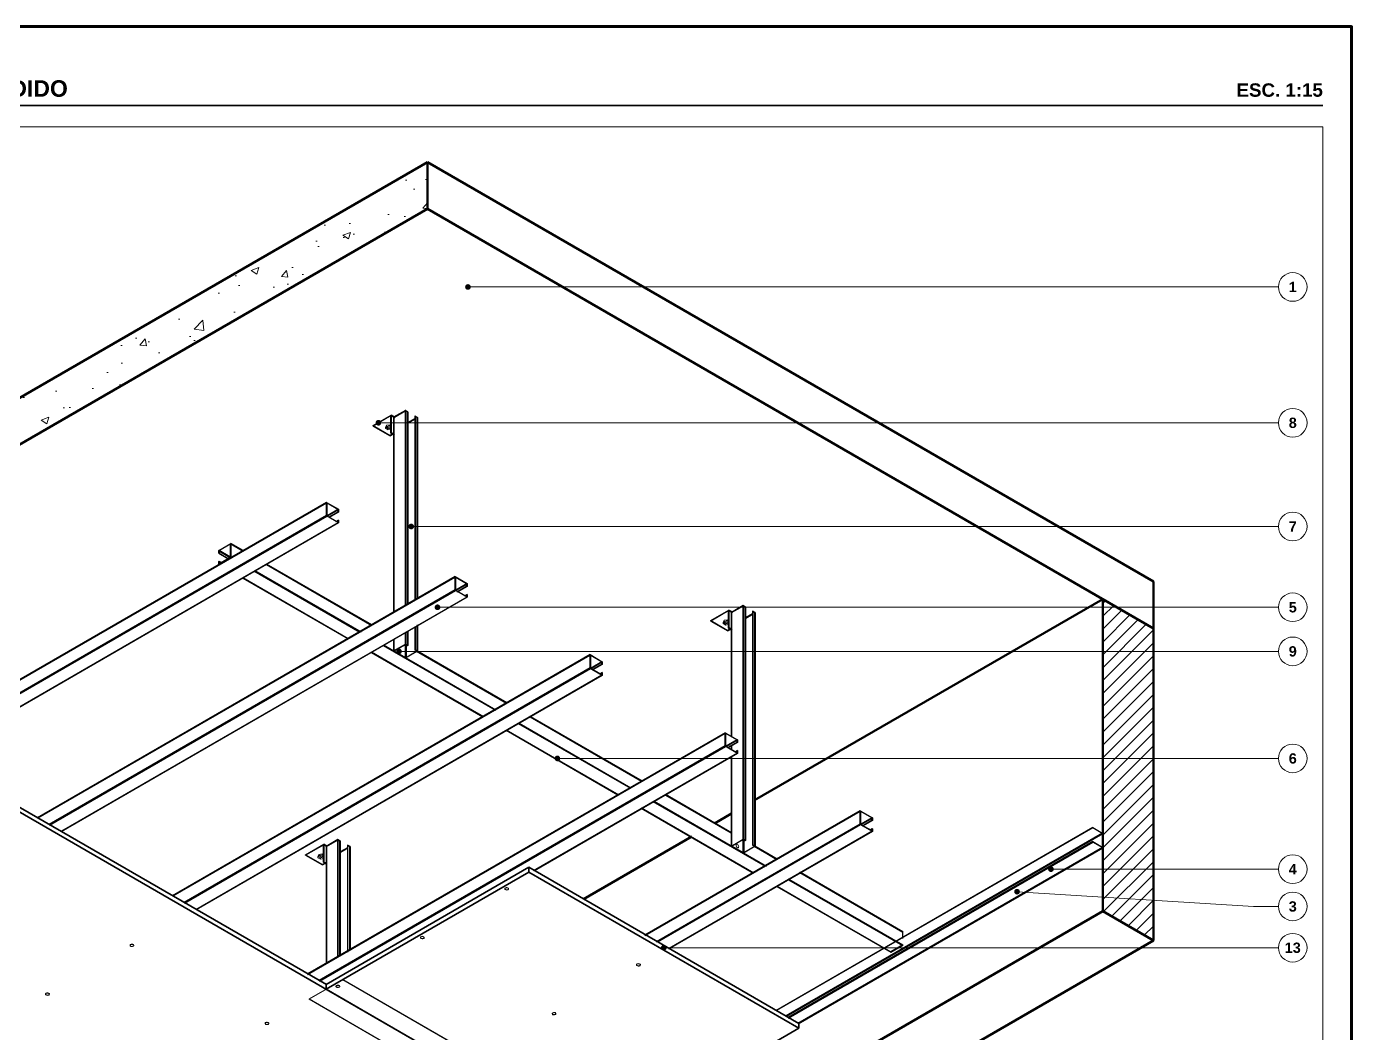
# Model space of a CAD drawing. Header units: millimetres. Extents: x 3 to 294, y 3 to 417.
# Drawn here: x 109 to 294, y 276.5 to 417 of the extents above; entities that cross this region are included whole.
import ezdxf
from ezdxf.enums import TextEntityAlignment as Align

# ---------------------------------------------------------------- set-up
doc = ezdxf.new("R2010")
doc.units = ezdxf.units.MM
for name, color, linetype, lineweight in [('A-FIJACIONES', 7, 'Continuous', 13), ('A-JUNTAS-MASILLA', 7, 'Continuous', 13), ('A-LOSA-CORTE', 7, 'Continuous', 50), ('A-MURO-CORTE', 7, 'Continuous', 50), ('A-PERFILES-GALV', 7, 'Continuous', 25), ('A-PLACAS-YESO', 7, 'Continuous', 35), ('A-RAYADOS', 8, 'Continuous', 9), ('T-MARCO-ROTULO', 7, 'Continuous', 25), ('T-REFERENCIAS', 7, 'Continuous', 13), ('T-TEXTOS', 7, 'Continuous', 18)]:
    doc.layers.add(name, color=color, linetype=linetype, lineweight=lineweight)
doc.styles.add('ARIAL-NEGRITA', font='arialbd.ttf')

msp = doc.modelspace()

# ---------------------------------------------------------------- hatches: boundary and pattern name
at = {"layer": 'A-RAYADOS'}
h = msp.add_hatch(dxfattribs=at)
h.set_pattern_fill('AR-CONC', color=256, scale=0.06)
h.paths.add_polyline_path([(30.65, 313.98), (30.65, 320.51), (165, 398.08), (165, 391.55)])
h = msp.add_hatch(dxfattribs=at)
h.set_pattern_fill('ANSI31', color=256, scale=0.4)
h.paths.add_polyline_path([(259.28, 293.57), (259.28, 337.12), (259.28, 337.12), (266.35, 333.03), (266.35, 289.49)])
at = {"layer": 'T-REFERENCIAS'}
h = msp.add_hatch(color=256, dxfattribs=at)
h.dxf.hatch_style = 1
edge = h.paths.add_edge_path()
edge.add_arc((170.66, 380.66), 0.4, 0, 360)
h = msp.add_hatch(color=256, dxfattribs=at)
h.dxf.hatch_style = 1
edge = h.paths.add_edge_path()
edge.add_arc((158.16, 361.71), 0.4, 0, 360)
h = msp.add_hatch(color=256, dxfattribs=at)
h.dxf.hatch_style = 1
edge = h.paths.add_edge_path()
edge.add_arc((162.74, 347.24), 0.4, 0, 360)
h = msp.add_hatch(color=256, dxfattribs=at)
h.dxf.hatch_style = 1
edge = h.paths.add_edge_path()
edge.add_arc((166.41, 335.97), 0.4, 0, 360)
h = msp.add_hatch(color=256, dxfattribs=at)
h.dxf.hatch_style = 1
edge = h.paths.add_edge_path()
edge.add_arc((161.04, 329.82), 0.4, 0, 360)
h = msp.add_hatch(color=256, dxfattribs=at)
h.dxf.hatch_style = 1
edge = h.paths.add_edge_path()
edge.add_arc((183.15, 314.88), 0.4, 0, 360)
h = msp.add_hatch(color=256, dxfattribs=at)
h.dxf.hatch_style = 1
edge = h.paths.add_edge_path()
edge.add_arc((252.04, 299.43), 0.4, 0, 360)
h = msp.add_hatch(color=256, dxfattribs=at)
h.dxf.hatch_style = 1
edge = h.paths.add_edge_path()
edge.add_arc((247.31, 296.29), 0.4, 0, 360)
h = msp.add_hatch(color=256, dxfattribs=at)
h.dxf.hatch_style = 1
edge = h.paths.add_edge_path()
edge.add_arc((198, 288.47), 0.4, 0, 360)

# ---------------------------------------------------------------- linework, layer by layer
at = {"layer": 'A-FIJACIONES'}
for p, q in [((159.14, 361.09), (159.27, 361.37)), ((159.27, 361.19), (159.14, 360.91)), ((159.14, 361.09), (159.14, 360.91)), ((159.5, 360.89), (159.14, 361.09)), ((159.14, 360.91), (159.5, 360.71)), ((159.27, 361.37), (159.75, 361.44)), ((159.27, 361.19), (159.27, 361.37)), ((159.75, 361.26), (159.27, 361.19)), ((159.46, 361.26), (159.4, 361.2)), ((159.4, 361.2), (159.4, 361.13)), ((159.4, 361.13), (159.46, 361.07)), ((159.56, 361.29), (159.46, 361.26)), ((159.46, 361.07), (159.56, 361.03)), ((159.98, 360.96), (159.5, 360.89)), ((159.5, 360.89), (159.5, 360.71)), ((159.5, 360.71), (159.98, 360.78)), ((159.69, 361.29), (159.56, 361.29)), ((159.56, 361.03), (159.69, 361.03)), ((159.79, 361.26), (159.69, 361.29)), ((159.69, 361.03), (159.79, 361.07)), ((159.75, 361.44), (159.75, 361.26)), ((159.75, 361.44), (159.93, 361.34)), ((159.93, 361.16), (159.75, 361.26)), ((159.85, 361.2), (159.79, 361.26)), ((159.79, 361.07), (159.85, 361.13)), ((159.85, 361.13), (159.85, 361.2)), ((159.98, 360.96), (159.98, 360.78)), ((206.28, 333.87), (206.41, 334.15)), ((206.41, 333.97), (206.28, 333.69)), ((206.28, 333.87), (206.28, 333.69)), ((206.64, 333.67), (206.28, 333.87)), ((206.28, 333.69), (206.64, 333.49)), ((206.41, 334.15), (206.9, 334.23)), ((206.41, 333.97), (206.41, 334.15)), ((206.9, 334.05), (206.41, 333.97)), ((206.6, 334.04), (206.54, 333.98)), ((206.54, 333.98), (206.54, 333.91)), ((206.54, 333.91), (206.6, 333.85)), ((206.71, 334.08), (206.6, 334.04)), ((206.6, 333.85), (206.71, 333.82)), ((207, 333.72), (206.64, 333.67)), ((206.64, 333.67), (206.64, 333.49)), ((206.64, 333.49), (207, 333.55)), ((206.83, 334.08), (206.71, 334.08)), ((206.71, 333.82), (206.83, 333.82)), ((206.93, 334.04), (206.83, 334.08)), ((206.83, 333.82), (206.93, 333.85)), ((206.9, 334.23), (206.9, 334.05)), ((206.9, 334.23), (207.07, 334.12)), ((207.07, 333.94), (206.9, 334.05)), ((206.99, 333.98), (206.93, 334.04)), ((206.93, 333.85), (206.99, 333.91)), ((206.99, 333.91), (206.99, 333.98)), ((160.96, 330.07), (160.95, 329.98)), ((160.95, 329.98), (160.96, 329.88)), ((161.02, 330.11), (160.96, 330.07)), ((160.96, 329.88), (161.02, 329.77)), ((161.09, 330.11), (161.02, 330.11)), ((161.02, 329.77), (161.09, 329.69)), ((161.18, 330.06), (161.09, 330.11)), ((161.09, 329.69), (161.18, 329.64)), ((161.25, 329.98), (161.18, 330.06)), ((161.18, 329.64), (161.25, 329.64)), ((161.3, 329.87), (161.25, 329.98)), ((161.25, 329.64), (161.3, 329.68)), ((161.32, 329.77), (161.3, 329.87)), ((161.3, 329.68), (161.32, 329.77)), ((149.71, 301.21), (149.84, 301.49)), ((149.84, 301.49), (150.33, 301.57)), ((149.84, 301.31), (149.84, 301.49)), ((150.33, 301.57), (150.33, 301.39)), ((150.33, 301.57), (150.5, 301.46)), ((208.1, 302.85), (208.09, 302.77)), ((208.09, 302.77), (208.1, 302.66)), ((208.16, 302.9), (208.1, 302.85)), ((208.1, 302.66), (208.16, 302.56)), ((208.23, 302.9), (208.16, 302.9)), ((208.16, 302.56), (208.23, 302.47)), ((208.32, 302.85), (208.23, 302.9)), ((208.23, 302.47), (208.32, 302.42)), ((208.39, 302.76), (208.32, 302.85)), ((208.32, 302.42), (208.39, 302.42)), ((208.44, 302.66), (208.39, 302.76)), ((208.39, 302.42), (208.44, 302.47)), ((208.46, 302.55), (208.44, 302.66)), ((208.44, 302.47), (208.46, 302.55)), ((149.84, 301.31), (149.71, 301.03)), ((149.71, 301.21), (149.71, 301.03)), ((150.07, 301.01), (149.71, 301.21)), ((149.71, 301.03), (150.07, 300.83)), ((150.33, 301.39), (149.84, 301.31)), ((150.03, 301.38), (149.97, 301.32)), ((149.97, 301.32), (149.97, 301.25)), ((149.97, 301.25), (150.03, 301.19)), ((150.08, 301.4), (150.03, 301.38)), ((150.03, 301.19), (150.14, 301.16)), ((150.55, 301.08), (150.07, 301.01)), ((150.07, 301.01), (150.07, 300.83)), ((150.07, 300.83), (150.55, 300.9)), ((150.14, 301.16), (150.26, 301.16)), ((150.26, 301.42), (150.2, 301.42)), ((150.36, 301.38), (150.26, 301.42)), ((150.26, 301.16), (150.36, 301.19)), ((150.5, 301.28), (150.33, 301.39)), ((150.42, 301.32), (150.36, 301.38)), ((150.36, 301.19), (150.42, 301.25)), ((150.42, 301.25), (150.42, 301.32)), ((150.55, 301.08), (150.55, 300.9)), ((175.81, 296.69), (175.83, 296.76)), ((175.81, 296.69), (175.83, 296.76)), ((175.81, 296.69), (175.83, 296.76)), ((175.81, 296.69), (175.83, 296.76)), ((175.83, 296.72), (175.81, 296.65)), ((175.83, 296.72), (175.81, 296.65)), ((175.83, 296.72), (175.81, 296.65)), ((175.83, 296.72), (175.81, 296.65)), ((175.85, 296.63), (175.81, 296.69)), ((175.85, 296.63), (175.81, 296.69)), ((175.85, 296.63), (175.81, 296.69)), ((175.85, 296.63), (175.81, 296.69)), ((175.81, 296.65), (175.85, 296.59)), ((175.81, 296.65), (175.85, 296.59)), ((175.81, 296.65), (175.85, 296.59)), ((175.81, 296.65), (175.85, 296.59)), ((175.83, 296.76), (175.89, 296.82)), ((175.83, 296.76), (175.89, 296.82)), ((175.83, 296.76), (175.89, 296.82)), ((175.83, 296.76), (175.89, 296.82)), ((175.89, 296.78), (175.83, 296.72)), ((175.89, 296.78), (175.83, 296.72)), ((175.89, 296.78), (175.83, 296.72)), ((175.89, 296.78), (175.83, 296.72)), ((175.94, 296.58), (175.85, 296.63)), ((175.94, 296.58), (175.85, 296.63)), ((175.94, 296.58), (175.85, 296.63)), ((175.94, 296.58), (175.85, 296.63)), ((175.85, 296.59), (175.94, 296.54)), ((175.85, 296.59), (175.94, 296.54)), ((175.85, 296.59), (175.94, 296.54)), ((175.85, 296.59), (175.94, 296.54)), ((175.89, 296.82), (175.99, 296.86)), ((175.89, 296.82), (175.99, 296.86)), ((175.89, 296.82), (175.99, 296.86)), ((175.89, 296.82), (175.99, 296.86)), ((175.99, 296.82), (175.89, 296.78)), ((175.99, 296.82), (175.89, 296.78)), ((175.99, 296.82), (175.89, 296.78)), ((175.99, 296.82), (175.89, 296.78)), ((176.05, 296.56), (175.94, 296.58)), ((176.05, 296.56), (175.94, 296.58)), ((176.05, 296.56), (175.94, 296.58)), ((176.05, 296.56), (175.94, 296.58)), ((175.94, 296.54), (176.05, 296.52)), ((175.94, 296.54), (176.05, 296.52)), ((175.94, 296.54), (176.05, 296.52)), ((175.94, 296.54), (176.05, 296.52)), ((175.99, 296.86), (176.11, 296.86)), ((175.99, 296.86), (176.11, 296.86)), ((175.99, 296.86), (176.11, 296.86)), ((175.99, 296.86), (176.11, 296.86)), ((176.11, 296.82), (175.99, 296.82)), ((176.11, 296.82), (175.99, 296.82)), ((176.11, 296.82), (175.99, 296.82)), ((176.11, 296.82), (175.99, 296.82)), ((176.17, 296.56), (176.05, 296.56)), ((176.17, 296.56), (176.05, 296.56)), ((176.17, 296.56), (176.05, 296.56)), ((176.17, 296.56), (176.05, 296.56)), ((176.05, 296.52), (176.17, 296.53)), ((176.05, 296.52), (176.17, 296.53)), ((176.05, 296.52), (176.17, 296.53)), ((176.05, 296.52), (176.17, 296.53)), ((176.11, 296.86), (176.22, 296.84)), ((176.11, 296.86), (176.22, 296.84)), ((176.11, 296.86), (176.22, 296.84)), ((176.11, 296.86), (176.22, 296.84)), ((176.22, 296.8), (176.11, 296.82)), ((176.22, 296.8), (176.11, 296.82)), ((176.22, 296.8), (176.11, 296.82)), ((176.22, 296.8), (176.11, 296.82)), ((176.27, 296.6), (176.17, 296.56)), ((176.27, 296.6), (176.17, 296.56)), ((176.27, 296.6), (176.17, 296.56)), ((176.27, 296.6), (176.17, 296.56)), ((176.17, 296.53), (176.27, 296.56)), ((176.17, 296.53), (176.27, 296.56)), ((176.17, 296.53), (176.27, 296.56)), ((176.17, 296.53), (176.27, 296.56)), ((176.22, 296.84), (176.3, 296.79)), ((176.22, 296.84), (176.3, 296.79)), ((176.22, 296.84), (176.3, 296.79)), ((176.22, 296.84), (176.3, 296.79)), ((176.3, 296.75), (176.22, 296.8)), ((176.3, 296.75), (176.22, 296.8)), ((176.3, 296.75), (176.22, 296.8)), ((176.3, 296.75), (176.22, 296.8)), ((176.33, 296.66), (176.27, 296.6)), ((176.33, 296.66), (176.27, 296.6)), ((176.33, 296.66), (176.27, 296.6)), ((176.33, 296.66), (176.27, 296.6)), ((176.27, 296.56), (176.33, 296.62)), ((176.27, 296.56), (176.33, 296.62)), ((176.27, 296.56), (176.33, 296.62)), ((176.27, 296.56), (176.33, 296.62)), ((176.3, 296.79), (176.34, 296.73)), ((176.3, 296.79), (176.34, 296.73)), ((176.3, 296.79), (176.34, 296.73)), ((176.3, 296.79), (176.34, 296.73)), ((176.34, 296.69), (176.3, 296.75)), ((176.34, 296.69), (176.3, 296.75)), ((176.34, 296.69), (176.3, 296.75)), ((176.34, 296.69), (176.3, 296.75)), ((176.34, 296.73), (176.33, 296.66)), ((176.34, 296.73), (176.33, 296.66)), ((176.34, 296.73), (176.33, 296.66)), ((176.34, 296.73), (176.33, 296.66)), ((176.33, 296.62), (176.34, 296.69)), ((176.33, 296.62), (176.34, 296.69)), ((176.33, 296.62), (176.34, 296.69)), ((176.33, 296.62), (176.34, 296.69)), ((123.49, 288.8), (123.5, 288.87)), ((123.5, 288.83), (123.49, 288.76)), ((123.53, 288.74), (123.49, 288.8)), ((123.49, 288.76), (123.53, 288.7)), ((123.5, 288.87), (123.56, 288.93)), ((123.56, 288.89), (123.5, 288.83)), ((123.61, 288.69), (123.53, 288.74)), ((123.53, 288.7), (123.61, 288.65)), ((123.56, 288.93), (123.66, 288.96)), ((123.66, 288.92), (123.56, 288.89)), ((123.72, 288.66), (123.61, 288.69)), ((123.61, 288.65), (123.72, 288.63)), ((123.66, 288.96), (123.78, 288.97)), ((123.78, 288.93), (123.66, 288.92)), ((123.84, 288.67), (123.72, 288.66)), ((123.72, 288.63), (123.84, 288.63)), ((123.78, 288.97), (123.89, 288.95)), ((123.89, 288.91), (123.78, 288.93)), ((123.94, 288.71), (123.84, 288.67)), ((123.84, 288.63), (123.94, 288.67)), ((123.89, 288.95), (123.98, 288.9)), ((123.98, 288.86), (123.89, 288.91)), ((124, 288.77), (123.94, 288.71)), ((123.94, 288.67), (124, 288.73)), ((123.98, 288.9), (124.02, 288.83)), ((124.02, 288.8), (123.98, 288.86)), ((124.02, 288.83), (124, 288.77)), ((124, 288.73), (124.02, 288.8)), ((164.03, 289.89), (164.04, 289.96)), ((164.03, 289.89), (164.04, 289.96)), ((164.03, 289.89), (164.04, 289.96)), ((164.03, 289.89), (164.04, 289.96)), ((164.04, 289.92), (164.03, 289.85)), ((164.04, 289.92), (164.03, 289.85)), ((164.04, 289.92), (164.03, 289.85)), ((164.04, 289.92), (164.03, 289.85)), ((164.07, 289.82), (164.03, 289.89)), ((164.07, 289.82), (164.03, 289.89)), ((164.07, 289.82), (164.03, 289.89)), ((164.07, 289.82), (164.03, 289.89)), ((164.03, 289.85), (164.07, 289.79)), ((164.03, 289.85), (164.07, 289.79)), ((164.03, 289.85), (164.07, 289.79)), ((164.03, 289.85), (164.07, 289.79)), ((164.04, 289.96), (164.1, 290.01)), ((164.04, 289.96), (164.1, 290.01)), ((164.04, 289.96), (164.1, 290.01)), ((164.04, 289.96), (164.1, 290.01)), ((164.1, 289.98), (164.04, 289.92)), ((164.1, 289.98), (164.04, 289.92)), ((164.1, 289.98), (164.04, 289.92)), ((164.1, 289.98), (164.04, 289.92)), ((164.15, 289.78), (164.07, 289.82)), ((164.15, 289.78), (164.07, 289.82)), ((164.15, 289.78), (164.07, 289.82)), ((164.15, 289.78), (164.07, 289.82)), ((164.07, 289.79), (164.15, 289.74)), ((164.07, 289.79), (164.15, 289.74)), ((164.07, 289.79), (164.15, 289.74)), ((164.07, 289.79), (164.15, 289.74)), ((164.1, 290.01), (164.2, 290.05)), ((164.1, 290.01), (164.2, 290.05)), ((164.1, 290.01), (164.2, 290.05)), ((164.1, 290.01), (164.2, 290.05)), ((164.2, 290.01), (164.1, 289.98)), ((164.2, 290.01), (164.1, 289.98)), ((164.2, 290.01), (164.1, 289.98)), ((164.2, 290.01), (164.1, 289.98)), ((164.26, 289.75), (164.15, 289.78)), ((164.26, 289.75), (164.15, 289.78)), ((164.26, 289.75), (164.15, 289.78)), ((164.26, 289.75), (164.15, 289.78)), ((164.15, 289.74), (164.26, 289.71)), ((164.15, 289.74), (164.26, 289.71)), ((164.15, 289.74), (164.26, 289.71)), ((164.15, 289.74), (164.26, 289.71)), ((164.2, 290.05), (164.32, 290.06)), ((164.2, 290.05), (164.32, 290.06)), ((164.2, 290.05), (164.32, 290.06)), ((164.2, 290.05), (164.32, 290.06)), ((164.32, 290.02), (164.2, 290.01)), ((164.32, 290.02), (164.2, 290.01)), ((164.32, 290.02), (164.2, 290.01)), ((164.32, 290.02), (164.2, 290.01)), ((164.38, 289.76), (164.26, 289.75)), ((164.38, 289.76), (164.26, 289.75)), ((164.38, 289.76), (164.26, 289.75)), ((164.38, 289.76), (164.26, 289.75)), ((164.26, 289.71), (164.38, 289.72)), ((164.26, 289.71), (164.38, 289.72)), ((164.26, 289.71), (164.38, 289.72)), ((164.26, 289.71), (164.38, 289.72)), ((164.32, 290.06), (164.43, 290.04)), ((164.32, 290.06), (164.43, 290.04)), ((164.32, 290.06), (164.43, 290.04)), ((164.32, 290.06), (164.43, 290.04)), ((164.43, 290), (164.32, 290.02)), ((164.43, 290), (164.32, 290.02)), ((164.43, 290), (164.32, 290.02)), ((164.43, 290), (164.32, 290.02)), ((164.48, 289.8), (164.38, 289.76)), ((164.48, 289.8), (164.38, 289.76)), ((164.48, 289.8), (164.38, 289.76)), ((164.48, 289.8), (164.38, 289.76)), ((164.38, 289.72), (164.48, 289.76)), ((164.38, 289.72), (164.48, 289.76)), ((164.38, 289.72), (164.48, 289.76)), ((164.38, 289.72), (164.48, 289.76)), ((164.43, 290.04), (164.52, 289.99)), ((164.43, 290.04), (164.52, 289.99)), ((164.43, 290.04), (164.52, 289.99)), ((164.43, 290.04), (164.52, 289.99)), ((164.52, 289.95), (164.43, 290)), ((164.52, 289.95), (164.43, 290)), ((164.52, 289.95), (164.43, 290)), ((164.52, 289.95), (164.43, 290)), ((164.54, 289.85), (164.48, 289.8)), ((164.54, 289.85), (164.48, 289.8)), ((164.54, 289.85), (164.48, 289.8)), ((164.54, 289.85), (164.48, 289.8)), ((164.48, 289.76), (164.54, 289.82)), ((164.48, 289.76), (164.54, 289.82)), ((164.48, 289.76), (164.54, 289.82)), ((164.48, 289.76), (164.54, 289.82)), ((164.52, 289.99), (164.56, 289.92)), ((164.52, 289.99), (164.56, 289.92)), ((164.52, 289.99), (164.56, 289.92)), ((164.52, 289.99), (164.56, 289.92)), ((164.56, 289.88), (164.52, 289.95)), ((164.56, 289.88), (164.52, 289.95)), ((164.56, 289.88), (164.52, 289.95)), ((164.56, 289.88), (164.52, 289.95)), ((164.56, 289.92), (164.54, 289.85)), ((164.56, 289.92), (164.54, 289.85)), ((164.56, 289.92), (164.54, 289.85)), ((164.56, 289.92), (164.54, 289.85)), ((164.54, 289.82), (164.56, 289.88)), ((164.54, 289.82), (164.56, 289.88)), ((164.54, 289.82), (164.56, 289.88)), ((164.54, 289.82), (164.56, 289.88)), ((194.2, 286.08), (194.21, 286.15)), ((194.21, 286.11), (194.2, 286.04)), ((194.24, 286.01), (194.2, 286.08)), ((194.2, 286.04), (194.24, 285.98)), ((194.21, 286.15), (194.27, 286.2)), ((194.27, 286.17), (194.21, 286.11)), ((194.32, 285.97), (194.24, 286.01)), ((194.24, 285.98), (194.32, 285.93)), ((194.27, 286.2), (194.37, 286.24)), ((194.37, 286.2), (194.27, 286.17)), ((194.43, 285.94), (194.32, 285.97)), ((194.32, 285.93), (194.43, 285.9)), ((194.37, 286.24), (194.49, 286.25)), ((194.49, 286.21), (194.37, 286.2)), ((194.55, 285.95), (194.43, 285.94)), ((194.43, 285.9), (194.55, 285.91)), ((194.49, 286.25), (194.6, 286.23)), ((194.6, 286.19), (194.49, 286.21)), ((194.65, 285.99), (194.55, 285.95)), ((194.55, 285.91), (194.65, 285.95)), ((194.6, 286.23), (194.69, 286.18)), ((194.69, 286.14), (194.6, 286.19)), ((194.71, 286.04), (194.65, 285.99)), ((194.65, 285.95), (194.71, 286.01)), ((194.69, 286.18), (194.73, 286.11)), ((194.73, 286.07), (194.69, 286.14)), ((194.73, 286.11), (194.71, 286.04)), ((194.71, 286.01), (194.73, 286.07)), ((152.24, 283.08), (152.26, 283.15)), ((152.24, 283.08), (152.26, 283.15)), ((152.24, 283.08), (152.26, 283.15)), ((152.24, 283.08), (152.26, 283.15)), ((152.26, 283.11), (152.24, 283.05)), ((152.26, 283.11), (152.24, 283.05)), ((152.26, 283.11), (152.24, 283.05)), ((152.26, 283.11), (152.24, 283.05)), ((152.28, 283.02), (152.24, 283.08)), ((152.28, 283.02), (152.24, 283.08)), ((152.28, 283.02), (152.24, 283.08)), ((152.28, 283.02), (152.24, 283.08)), ((152.24, 283.05), (152.28, 282.98)), ((152.24, 283.05), (152.28, 282.98)), ((152.24, 283.05), (152.28, 282.98)), ((152.24, 283.05), (152.28, 282.98)), ((152.26, 283.15), (152.32, 283.21)), ((152.26, 283.15), (152.32, 283.21)), ((152.26, 283.15), (152.32, 283.21)), ((152.26, 283.15), (152.32, 283.21)), ((152.32, 283.17), (152.26, 283.11)), ((152.32, 283.17), (152.26, 283.11)), ((152.32, 283.17), (152.26, 283.11)), ((152.32, 283.17), (152.26, 283.11)), ((152.37, 282.97), (152.28, 283.02)), ((152.37, 282.97), (152.28, 283.02)), ((152.37, 282.97), (152.28, 283.02)), ((152.37, 282.97), (152.28, 283.02)), ((152.32, 283.21), (152.42, 283.25)), ((152.32, 283.21), (152.42, 283.25)), ((152.32, 283.21), (152.42, 283.25)), ((152.32, 283.21), (152.42, 283.25)), ((152.42, 283.21), (152.32, 283.17)), ((152.42, 283.21), (152.32, 283.17)), ((152.42, 283.21), (152.32, 283.17)), ((152.42, 283.21), (152.32, 283.17)), ((152.42, 283.25), (152.54, 283.25)), ((152.42, 283.25), (152.54, 283.25)), ((152.42, 283.25), (152.54, 283.25)), ((152.42, 283.25), (152.54, 283.25)), ((152.54, 283.22), (152.42, 283.21)), ((152.54, 283.22), (152.42, 283.21)), ((152.54, 283.22), (152.42, 283.21)), ((152.54, 283.22), (152.42, 283.21)), ((152.54, 283.25), (152.65, 283.23)), ((152.54, 283.25), (152.65, 283.23)), ((152.54, 283.25), (152.65, 283.23)), ((152.54, 283.25), (152.65, 283.23)), ((152.65, 283.19), (152.54, 283.22)), ((152.65, 283.19), (152.54, 283.22)), ((152.65, 283.19), (152.54, 283.22)), ((152.65, 283.19), (152.54, 283.22)), ((152.7, 282.99), (152.6, 282.96)), ((152.7, 282.99), (152.6, 282.96)), ((152.7, 282.99), (152.6, 282.96)), ((152.7, 282.99), (152.6, 282.96)), ((152.65, 283.23), (152.73, 283.18)), ((152.65, 283.23), (152.73, 283.18)), ((152.65, 283.23), (152.73, 283.18)), ((152.65, 283.23), (152.73, 283.18)), ((152.73, 283.15), (152.65, 283.19)), ((152.73, 283.15), (152.65, 283.19)), ((152.73, 283.15), (152.65, 283.19)), ((152.73, 283.15), (152.65, 283.19)), ((152.76, 283.05), (152.7, 282.99)), ((152.76, 283.05), (152.7, 282.99)), ((152.76, 283.05), (152.7, 282.99)), ((152.76, 283.05), (152.7, 282.99)), ((152.7, 282.95), (152.76, 283.01)), ((152.7, 282.95), (152.76, 283.01)), ((152.7, 282.95), (152.76, 283.01)), ((152.7, 282.95), (152.76, 283.01)), ((152.73, 283.18), (152.77, 283.12)), ((152.73, 283.18), (152.77, 283.12)), ((152.73, 283.18), (152.77, 283.12)), ((152.73, 283.18), (152.77, 283.12)), ((152.77, 283.08), (152.73, 283.15)), ((152.77, 283.08), (152.73, 283.15)), ((152.77, 283.08), (152.73, 283.15)), ((152.77, 283.08), (152.73, 283.15)), ((152.77, 283.12), (152.76, 283.05)), ((152.77, 283.12), (152.76, 283.05)), ((152.77, 283.12), (152.76, 283.05)), ((152.77, 283.12), (152.76, 283.05)), ((152.76, 283.01), (152.77, 283.08)), ((152.76, 283.01), (152.77, 283.08)), ((152.76, 283.01), (152.77, 283.08)), ((152.76, 283.01), (152.77, 283.08)), ((223.81, 283.45), (223.76, 283.43)), ((111.7, 282), (111.71, 282.06)), ((111.71, 282.03), (111.7, 281.96)), ((111.74, 281.93), (111.7, 282)), ((111.7, 281.96), (111.74, 281.89)), ((111.71, 282.06), (111.78, 282.12)), ((111.78, 282.08), (111.71, 282.03)), ((111.82, 281.88), (111.74, 281.93)), ((111.74, 281.89), (111.82, 281.84)), ((111.78, 282.12), (111.88, 282.16)), ((111.88, 282.12), (111.78, 282.08)), ((111.94, 281.86), (111.82, 281.88)), ((111.82, 281.84), (111.94, 281.82)), ((111.88, 282.16), (112, 282.17)), ((112, 282.13), (111.88, 282.12)), ((112.05, 281.87), (111.94, 281.86)), ((111.94, 281.82), (112.05, 281.83)), ((112, 282.17), (112.11, 282.14)), ((112.11, 282.11), (112, 282.13)), ((112.15, 281.9), (112.05, 281.87)), ((112.05, 281.83), (112.15, 281.87)), ((112.11, 282.14), (112.19, 282.09)), ((112.19, 282.06), (112.11, 282.11)), ((112.22, 281.96), (112.15, 281.9)), ((112.15, 281.87), (112.22, 281.92)), ((112.19, 282.09), (112.23, 282.03)), ((112.23, 281.99), (112.19, 282.06)), ((112.23, 282.03), (112.22, 281.96)), ((112.22, 281.92), (112.23, 281.99)), ((152.28, 282.98), (152.37, 282.93)), ((152.28, 282.98), (152.37, 282.93)), ((152.28, 282.98), (152.37, 282.93)), ((152.28, 282.98), (152.37, 282.93)), ((152.48, 282.95), (152.37, 282.97)), ((152.48, 282.95), (152.37, 282.97)), ((152.48, 282.95), (152.37, 282.97)), ((152.48, 282.95), (152.37, 282.97)), ((152.37, 282.93), (152.48, 282.91)), ((152.37, 282.93), (152.48, 282.91)), ((152.37, 282.93), (152.48, 282.91)), ((152.37, 282.93), (152.48, 282.91)), ((152.6, 282.96), (152.48, 282.95)), ((152.6, 282.96), (152.48, 282.95)), ((152.6, 282.96), (152.48, 282.95)), ((152.6, 282.96), (152.48, 282.95)), ((152.48, 282.91), (152.6, 282.92)), ((152.48, 282.91), (152.6, 282.92)), ((152.48, 282.91), (152.6, 282.92)), ((152.48, 282.91), (152.6, 282.92)), ((152.6, 282.92), (152.7, 282.95)), ((152.6, 282.92), (152.7, 282.95)), ((152.6, 282.92), (152.7, 282.95)), ((152.6, 282.92), (152.7, 282.95)), ((182.41, 279.27), (182.43, 279.34)), ((182.43, 279.3), (182.41, 279.24)), ((182.43, 279.34), (182.49, 279.4)), ((182.49, 279.36), (182.43, 279.3)), ((182.49, 279.4), (182.59, 279.44)), ((182.59, 279.4), (182.49, 279.36)), ((182.59, 279.44), (182.71, 279.44)), ((182.71, 279.41), (182.59, 279.4)), ((182.71, 279.44), (182.82, 279.42)), ((182.82, 279.38), (182.71, 279.41)), ((182.82, 279.42), (182.9, 279.37)), ((182.9, 279.34), (182.82, 279.38)), ((182.9, 279.37), (182.94, 279.31)), ((182.94, 279.27), (182.9, 279.34)), ((182.94, 279.31), (182.93, 279.24)), ((142.34, 277.91), (142.36, 277.98)), ((142.36, 277.94), (142.34, 277.88)), ((142.38, 277.85), (142.34, 277.91)), ((142.34, 277.88), (142.38, 277.81)), ((142.36, 277.98), (142.42, 278.04)), ((142.42, 278), (142.36, 277.94)), ((142.47, 277.8), (142.38, 277.85)), ((142.38, 277.81), (142.47, 277.76)), ((142.42, 278.04), (142.52, 278.08)), ((142.52, 278.04), (142.42, 278)), ((142.58, 277.78), (142.47, 277.8)), ((142.47, 277.76), (142.58, 277.74)), ((142.52, 278.08), (142.64, 278.08)), ((142.64, 278.05), (142.52, 278.04)), ((142.7, 277.79), (142.58, 277.78)), ((142.58, 277.74), (142.7, 277.75)), ((142.64, 278.08), (142.75, 278.06)), ((142.75, 278.02), (142.64, 278.05)), ((142.8, 277.82), (142.7, 277.79)), ((142.7, 277.75), (142.8, 277.78)), ((142.75, 278.06), (142.83, 278.01)), ((142.83, 277.97), (142.75, 278.02)), ((142.86, 277.88), (142.8, 277.82)), ((142.8, 277.78), (142.86, 277.84)), ((142.83, 278.01), (142.87, 277.95)), ((142.87, 277.91), (142.83, 277.97)), ((142.87, 277.95), (142.86, 277.88)), ((142.86, 277.84), (142.87, 277.91)), ((182.45, 279.21), (182.41, 279.27)), ((182.41, 279.24), (182.45, 279.17)), ((182.53, 279.16), (182.45, 279.21)), ((182.45, 279.17), (182.53, 279.12)), ((182.65, 279.14), (182.53, 279.16)), ((182.53, 279.12), (182.65, 279.1)), ((182.76, 279.15), (182.65, 279.14)), ((182.65, 279.1), (182.76, 279.11)), ((182.87, 279.18), (182.76, 279.15)), ((182.76, 279.11), (182.87, 279.14)), ((182.93, 279.24), (182.87, 279.18)), ((182.87, 279.14), (182.93, 279.2)), ((182.93, 279.2), (182.94, 279.27))]:
    msp.add_line(p, q, dxfattribs=at)
at = {"layer": 'A-JUNTAS-MASILLA'}
for p, q in [((153.21, 284.04), (148.5, 281.32)), ((148.5, 281.27), (153.21, 283.99)), ((153.21, 284.04), (153.21, 283.99)), ((190.93, 262.27), (153.21, 284.04)), ((153.21, 283.99), (190.93, 262.22)), ((148.5, 281.27), (148.5, 281.32)), ((148.5, 281.32), (186.21, 259.55)), ((186.21, 259.5), (148.5, 281.27))]:
    msp.add_line(p, q, dxfattribs=at)
at = {"layer": 'A-LOSA-CORTE'}
for p, q in [((30.65, 320.51), (165, 398.08)), ((165, 398.08), (165, 391.55)), ((165, 398.08), (266.35, 339.57)), ((165, 391.55), (30.65, 313.98)), ((165, 391.55), (266.35, 333.03)), ((266.35, 339.57), (266.24, 339.5)), ((266.35, 333.03), (266.35, 339.57)), ((266.24, 332.97), (266.35, 333.03))]:
    msp.add_line(p, q, dxfattribs=at)
at = {"layer": 'A-MURO-CORTE'}
for p, q in [((259.28, 337.12), (210.68, 309.06)), ((259.28, 337.12), (266.35, 333.03)), ((259.28, 293.57), (259.28, 337.12)), ((266.35, 333.03), (266.24, 332.97)), ((266.35, 333.03), (266.35, 289.49)), ((207.44, 307.18), (205.06, 305.81)), ((201.92, 304), (186.77, 295.25)), ((132, 220.08), (259.28, 293.57)), ((266.35, 289.49), (259.28, 293.57)), ((266.35, 289.49), (139.07, 216))]:
    msp.add_line(p, q, dxfattribs=at)
at = {"layer": 'A-PERFILES-GALV'}
for p, q in [((157.43, 361.32), (159.96, 362.78)), ((159.96, 362.72), (157.43, 361.26)), ((159.9, 362.75), (159.96, 362.78)), ((159.9, 362.75), (160.44, 362.44)), ((159.9, 360.27), (159.9, 362.75)), ((159.96, 362.78), (159.96, 360.3)), ((159.96, 362.78), (160.5, 362.47)), ((160.5, 362.47), (159.96, 362.78)), ((159.96, 362.78), (159.96, 362.72)), ((159.96, 362.72), (160.39, 362.47)), ((161.94, 363.43), (160.29, 362.48)), ((160.33, 362.45), (161.98, 363.41)), ((161.94, 363.43), (161.89, 363.41)), ((161.89, 363.41), (162.22, 363.22)), ((161.89, 363.41), (161.89, 336.17)), ((161.94, 363.43), (161.94, 336.2)), ((162.27, 363.24), (161.94, 363.43)), ((161.94, 363.43), (161.94, 336.2)), ((161.98, 363.41), (161.94, 363.43)), ((161.98, 336.17), (161.98, 363.41)), ((162.22, 363.22), (162.27, 363.24)), ((162.22, 336.36), (162.22, 363.22)), ((162.27, 363.24), (162.27, 336.38)), ((163.3, 362.64), (163.25, 362.62)), ((163.25, 362.62), (163.58, 362.43)), ((163.25, 362.62), (163.25, 337.01)), ((163.3, 362.64), (163.3, 337.04)), ((163.63, 362.45), (163.3, 362.64)), ((157.43, 361.32), (159.79, 359.96)), ((157.43, 361.26), (157.43, 361.32)), ((157.43, 361.26), (159.79, 359.9)), ((160.33, 362.51), (160.29, 362.48)), ((160.29, 362.48), (160.33, 362.45)), ((160.29, 362.48), (160.29, 335.25)), ((160.29, 362.48), (160.39, 362.42)), ((160.29, 362.48), (160.29, 335.25)), ((160.44, 362.45), (160.33, 362.51)), ((160.33, 335.27), (160.33, 362.51)), ((160.33, 362.45), (160.33, 335.22)), ((163.28, 362.3), (162.24, 361.71)), ((162.29, 361.68), (163.32, 362.28)), ((163.58, 362.48), (163.48, 362.42)), ((163.53, 362.39), (163.63, 362.45)), ((163.58, 362.48), (163.58, 337.12)), ((163.63, 362.45), (163.58, 362.48)), ((163.58, 362.43), (163.63, 362.45)), ((163.58, 337.19), (163.58, 362.43)), ((163.63, 362.45), (163.63, 337.09)), ((163.63, 362.45), (163.63, 337.09)), ((160.21, 360.2), (159.79, 359.96)), ((159.79, 359.9), (160.21, 360.14)), ((159.79, 359.96), (159.79, 359.9)), ((159.96, 360.3), (159.9, 360.27)), ((159.9, 360.27), (160.33, 360.02)), ((160.39, 360.05), (159.96, 360.3)), ((150.9, 350.61), (37.86, 285.35)), ((150.9, 350.61), (37.86, 285.35)), ((37.86, 285.3), (150.9, 350.56)), ((150.95, 350.59), (37.91, 285.32)), ((150.9, 350.61), (150.95, 350.59)), ((150.9, 348.71), (150.9, 350.61)), ((150.9, 350.61), (152.6, 349.64)), ((150.9, 350.56), (150.9, 350.61)), ((152.6, 349.58), (150.9, 350.56)), ((150.93, 348.73), (152.55, 349.66)), ((150.95, 350.59), (150.95, 348.68)), ((152.6, 349.58), (150.98, 348.64)), ((152.6, 349.64), (151.09, 348.76)), ((152.6, 349.64), (151.09, 348.76)), ((152.55, 349.28), (152.55, 349.66)), ((152.55, 349.66), (152.6, 349.64)), ((152.6, 349.64), (152.6, 349.58)), ((152.6, 349.64), (152.6, 349.25)), ((150.9, 348.76), (37.86, 283.5)), ((150.9, 348.71), (37.86, 283.44)), ((150.9, 348.71), (37.86, 283.44)), ((37.91, 283.42), (150.95, 348.68)), ((152.55, 347.76), (95.87, 315.03)), ((95.92, 315.06), (152.6, 347.78)), ((152.6, 347.73), (95.92, 315)), ((152.6, 347.73), (95.92, 315)), ((150.9, 348.76), (152.6, 347.78)), ((150.9, 348.71), (150.9, 348.76)), ((152.6, 347.73), (150.9, 348.71)), ((150.95, 348.68), (150.9, 348.71)), ((152.55, 349.28), (151.26, 348.53)), ((152.6, 349.25), (151.3, 348.5)), ((152.23, 347.95), (152.55, 348.14)), ((152.6, 348.11), (152.28, 347.92)), ((152.6, 349.25), (152.55, 349.28)), ((152.55, 347.76), (152.55, 348.14)), ((152.55, 348.14), (152.6, 348.11)), ((152.6, 347.73), (152.55, 347.76)), ((152.6, 348.11), (152.6, 347.73)), ((152.6, 347.78), (152.6, 347.73)), ((135.87, 343.89), (137.56, 344.87)), ((137.56, 344.82), (135.87, 343.84)), ((137.52, 344.85), (137.56, 344.87)), ((137.52, 344.85), (139.25, 343.85)), ((137.52, 342.94), (137.52, 344.85)), ((137.56, 344.87), (137.56, 342.97)), ((137.56, 344.87), (139.29, 343.87)), ((139.29, 343.87), (137.56, 344.87)), ((137.56, 344.87), (137.56, 344.82)), ((137.56, 344.82), (139.29, 343.82)), ((135.87, 343.89), (135.91, 343.92)), ((135.87, 343.89), (137.38, 343.02)), ((135.87, 343.84), (135.87, 343.89)), ((135.87, 343.51), (135.87, 343.89)), ((137.38, 343.02), (135.87, 343.89)), ((135.87, 343.84), (137.38, 342.96)), ((135.91, 343.54), (135.87, 343.51)), ((135.87, 343.51), (137.16, 342.76)), ((135.87, 342.04), (137.56, 343.02)), ((137.56, 342.97), (135.87, 341.99)), ((135.87, 342.37), (135.91, 342.4)), ((135.87, 341.99), (135.87, 342.37)), ((136.19, 342.18), (135.87, 342.37)), ((135.91, 343.92), (135.91, 343.54)), ((135.91, 343.92), (137.43, 343.05)), ((135.91, 343.54), (137.21, 342.79)), ((135.91, 342.4), (135.91, 342.01)), ((135.91, 342.4), (136.24, 342.21)), ((137.56, 342.97), (137.52, 342.94)), ((137.52, 342.94), (137.62, 342.88)), ((137.56, 343.02), (137.56, 342.97)), ((137.56, 343.02), (137.67, 342.96)), ((137.56, 342.97), (137.67, 342.9)), ((137.67, 342.9), (137.56, 342.97)), ((135.87, 342.04), (135.97, 341.98)), ((135.87, 341.99), (135.87, 342.04)), ((135.91, 342.01), (135.87, 341.99)), ((135.87, 341.99), (135.97, 341.92)), ((135.97, 341.92), (135.87, 341.99)), ((135.91, 342.01), (136.02, 341.95)), ((140.76, 341.07), (155.59, 332.51)), ((140.92, 341.08), (155.74, 332.53)), ((140.92, 341.03), (155.63, 332.53)), ((155.63, 332.53), (140.92, 341.03)), ((142.49, 341.97), (157.21, 333.48)), ((142.54, 342), (157.26, 333.5)), ((157.26, 333.5), (142.54, 342)), ((142.54, 341.94), (157.26, 333.45)), ((168.86, 340.25), (110.56, 306.58)), ((168.86, 340.25), (110.56, 306.58)), ((110.56, 306.53), (168.86, 340.19)), ((168.91, 340.22), (110.61, 306.56)), ((139.22, 340.11), (153.94, 331.61)), ((139.22, 340.05), (153.94, 331.55)), ((153.94, 331.55), (139.22, 340.05)), ((139.27, 340.08), (153.98, 331.58)), ((168.86, 340.25), (168.91, 340.22)), ((168.86, 338.34), (168.86, 340.25)), ((168.86, 340.25), (170.56, 339.27)), ((168.86, 340.19), (168.86, 340.25)), ((170.56, 339.21), (168.86, 340.19)), ((168.89, 338.36), (170.51, 339.29)), ((168.91, 340.22), (168.91, 338.31)), ((170.56, 339.21), (168.94, 338.27)), ((170.56, 339.27), (169.05, 338.39)), ((170.56, 339.27), (169.05, 338.39)), ((170.51, 338.91), (169.11, 338.1)), ((170.56, 338.88), (169.26, 338.14)), ((170.51, 338.91), (170.51, 339.29)), ((170.51, 339.29), (170.56, 339.27)), ((170.56, 338.88), (170.51, 338.91)), ((170.56, 339.27), (170.56, 339.21)), ((170.56, 339.27), (170.56, 338.88)), ((168.86, 338.39), (112.18, 305.67)), ((168.86, 338.34), (112.18, 305.61)), ((168.86, 338.34), (112.18, 305.61)), ((112.23, 305.59), (168.91, 338.31)), ((113.88, 304.69), (170.56, 337.41)), ((170.56, 337.36), (113.88, 304.63)), ((170.56, 337.36), (113.88, 304.63)), ((170.51, 337.39), (113.94, 304.72)), ((168.86, 338.39), (170.56, 337.41)), ((168.86, 338.34), (168.86, 338.39)), ((170.56, 337.36), (168.86, 338.34)), ((168.91, 338.31), (168.86, 338.34)), ((170.19, 337.58), (170.51, 337.77)), ((170.56, 337.74), (170.24, 337.55)), ((170.51, 337.39), (170.51, 337.77)), ((170.51, 337.77), (170.56, 337.74)), ((170.56, 337.36), (170.51, 337.39)), ((170.56, 337.74), (170.56, 337.36)), ((170.56, 337.41), (170.56, 337.36)), ((204.57, 334.11), (207.1, 335.57)), ((207.1, 335.5), (204.57, 334.04)), ((207.04, 335.53), (207.1, 335.57)), ((207.04, 335.53), (207.47, 335.29)), ((207.04, 333.05), (207.04, 335.53)), ((207.1, 335.57), (207.1, 333.08)), ((207.1, 335.57), (207.53, 335.32)), ((207.53, 335.32), (207.1, 335.57)), ((207.1, 335.57), (207.1, 335.5)), ((207.1, 335.5), (207.53, 335.25)), ((209.08, 336.22), (207.43, 335.26)), ((207.47, 335.29), (207.43, 335.26)), ((207.43, 335.26), (207.47, 335.24)), ((207.43, 335.26), (207.43, 317.9)), ((207.43, 335.26), (207.53, 335.2)), ((207.43, 335.26), (207.43, 317.9)), ((207.47, 335.24), (209.12, 336.19)), ((207.58, 335.23), (207.47, 335.29)), ((207.47, 317.93), (207.47, 335.29)), ((207.47, 335.24), (207.47, 317.87)), ((209.08, 336.22), (209.03, 336.19)), ((209.03, 336.19), (209.36, 336)), ((209.03, 336.19), (209.03, 303.58)), ((209.08, 336.22), (209.08, 303.61)), ((209.41, 336.03), (209.08, 336.22)), ((209.08, 336.22), (209.08, 303.61)), ((209.12, 336.19), (209.08, 336.22)), ((209.12, 303.58), (209.12, 336.19)), ((209.36, 336), (209.41, 336.03)), ((209.36, 303.39), (209.36, 336)), ((210.42, 335.09), (209.38, 334.49)), ((209.41, 336.03), (209.41, 303.42)), ((209.43, 334.46), (210.46, 335.06)), ((210.44, 335.43), (210.4, 335.4)), ((210.4, 335.4), (210.73, 335.21)), ((210.4, 335.4), (210.4, 302.8)), ((210.44, 335.43), (210.44, 302.82)), ((210.77, 335.24), (210.44, 335.43)), ((210.73, 335.26), (210.62, 335.21)), ((210.67, 335.18), (210.77, 335.24)), ((210.73, 335.26), (210.73, 302.66)), ((210.77, 335.24), (210.73, 335.26)), ((210.73, 335.21), (210.77, 335.24)), ((210.73, 302.6), (210.73, 335.21)), ((210.77, 335.24), (210.77, 302.63)), ((210.77, 335.24), (210.77, 302.63)), ((163.25, 333.26), (163.25, 330.01)), ((163.3, 333.29), (163.3, 330.04)), ((163.58, 333.5), (163.58, 329.88)), ((163.58, 329.82), (163.58, 333.44)), ((163.63, 333.47), (163.63, 329.85)), ((163.63, 333.47), (163.63, 329.85)), ((204.57, 334.11), (206.93, 332.74)), ((204.57, 334.04), (204.57, 334.11)), ((204.57, 334.04), (206.93, 332.68)), ((207.35, 332.99), (206.93, 332.74)), ((207.1, 333.08), (207.04, 333.05)), ((207.04, 333.05), (207.47, 332.8)), ((207.53, 332.84), (207.1, 333.08)), ((160.29, 331.5), (160.29, 329.88)), ((160.29, 331.5), (160.29, 329.88)), ((160.33, 329.9), (160.33, 331.53)), ((160.33, 331.47), (160.33, 329.85)), ((161.89, 332.43), (161.89, 330.8)), ((161.94, 332.45), (161.94, 330.83)), ((161.94, 332.45), (161.94, 330.83)), ((161.98, 330.8), (161.98, 332.43)), ((162.22, 330.61), (162.22, 332.61)), ((162.27, 332.64), (162.27, 330.64)), ((206.93, 332.68), (207.35, 332.92)), ((206.93, 332.74), (206.93, 332.68)), ((187.72, 329.36), (129.41, 295.7)), ((187.72, 329.36), (129.41, 295.7)), ((187.77, 329.33), (129.46, 295.67)), ((129.52, 295.7), (187.72, 329.3)), ((157.18, 329.74), (172.76, 320.74)), ((157.18, 329.68), (172.76, 320.69)), ((172.76, 320.69), (157.18, 329.68)), ((157.23, 329.71), (172.81, 320.71)), ((158.83, 330.63), (174.41, 321.64)), ((158.88, 330.72), (174.57, 321.66)), ((158.88, 330.66), (174.57, 321.6)), ((174.57, 321.6), (158.88, 330.66)), ((160.29, 329.88), (161.94, 330.83)), ((160.29, 329.88), (160.33, 329.9)), ((160.33, 329.85), (160.29, 329.88)), ((161.98, 328.9), (160.29, 329.88)), ((161.98, 330.8), (160.33, 329.85)), ((160.33, 329.9), (162.03, 328.92)), ((161.8, 330.82), (161.91, 330.76)), ((161.89, 330.8), (161.94, 330.83)), ((162.22, 330.61), (161.89, 330.8)), ((161.94, 330.83), (162.27, 330.64)), ((161.94, 330.83), (161.98, 330.8)), ((161.94, 328.92), (161.94, 330.8)), ((161.94, 328.92), (163.58, 329.88)), ((161.98, 330.65), (161.98, 328.9)), ((161.98, 330.65), (161.98, 328.9)), ((163.63, 329.85), (161.98, 328.9)), ((162.03, 330.8), (162.03, 328.92)), ((162.27, 330.64), (162.22, 330.61)), ((163.25, 330.01), (163.3, 330.04)), ((163.58, 329.82), (163.25, 330.01)), ((163.3, 330.04), (163.63, 329.85)), ((163.42, 329.89), (176.08, 322.58)), ((163.48, 329.85), (176.04, 322.61)), ((163.53, 329.88), (176.08, 322.63)), ((176.08, 322.63), (163.53, 329.88)), ((163.58, 329.88), (163.63, 329.85)), ((163.63, 329.85), (163.58, 329.82)), ((187.72, 329.36), (187.77, 329.33)), ((187.72, 327.45), (187.72, 329.36)), ((187.72, 329.36), (189.42, 328.38)), ((187.72, 329.3), (187.72, 329.36)), ((189.42, 328.32), (187.72, 329.3)), ((187.77, 329.33), (187.77, 327.43)), ((187.72, 327.51), (131.04, 294.78)), ((187.72, 327.45), (131.04, 294.73)), ((187.72, 327.45), (131.04, 294.73)), ((131.08, 294.7), (187.77, 327.43)), ((161.98, 328.9), (161.94, 328.92)), ((162.03, 328.92), (161.98, 328.9)), ((187.72, 327.51), (189.42, 326.53)), ((187.72, 327.45), (187.72, 327.51)), ((189.42, 326.47), (187.72, 327.45)), ((187.77, 327.43), (187.72, 327.45)), ((187.86, 327.53), (189.37, 328.41)), ((189.42, 328.38), (187.9, 327.5)), ((189.42, 328.38), (187.9, 327.5)), ((189.42, 328.32), (187.9, 327.45)), ((189.42, 328), (188.01, 327.19)), ((189.37, 328.03), (188.07, 327.28)), ((189.37, 328.03), (189.37, 328.41)), ((189.37, 328.41), (189.42, 328.38)), ((189.42, 328), (189.37, 328.03)), ((189.42, 328.38), (189.42, 328.32)), ((189.42, 328.38), (189.42, 328)), ((189.37, 326.5), (132.69, 293.77)), ((132.73, 293.8), (189.42, 326.53)), ((189.42, 326.47), (132.73, 293.75)), ((189.42, 326.47), (132.73, 293.75)), ((189.05, 326.69), (189.37, 326.88)), ((189.42, 326.85), (189.09, 326.67)), ((189.37, 326.5), (189.37, 326.88)), ((189.37, 326.88), (189.42, 326.85)), ((189.42, 326.47), (189.37, 326.5)), ((189.42, 326.85), (189.42, 326.47)), ((189.42, 326.53), (189.42, 326.47)), ((179.28, 320.73), (194.97, 311.67)), ((179.33, 320.7), (194.91, 311.71)), ((179.44, 320.7), (195.02, 311.7)), ((195.02, 311.7), (179.44, 320.7)), ((206.58, 318.47), (148.27, 284.81)), ((206.58, 318.47), (148.27, 284.81)), ((148.27, 284.75), (206.58, 318.42)), ((206.62, 318.44), (148.32, 284.78)), ((176.01, 318.87), (191.59, 309.87)), ((176.01, 318.81), (191.59, 309.82)), ((191.59, 309.82), (176.01, 318.81)), ((176.06, 318.84), (191.74, 309.78)), ((177.66, 319.76), (193.35, 310.71)), ((177.71, 319.79), (193.39, 310.73)), ((193.39, 310.73), (177.71, 319.79)), ((177.81, 319.78), (193.39, 310.79)), ((206.58, 318.47), (206.62, 318.44)), ((206.58, 316.57), (206.58, 318.47)), ((206.58, 318.47), (208.27, 317.49)), ((206.58, 318.42), (206.58, 318.47)), ((208.27, 317.44), (206.58, 318.42)), ((206.62, 318.44), (206.62, 316.54)), ((206.58, 316.62), (149.89, 283.9)), ((206.58, 316.57), (149.89, 283.84)), ((206.58, 316.57), (149.89, 283.84)), ((149.94, 283.81), (206.62, 316.54)), ((206.58, 316.62), (208.27, 315.64)), ((206.58, 316.57), (206.58, 316.62)), ((208.27, 315.59), (206.58, 316.57)), ((206.62, 316.54), (206.58, 316.57)), ((206.71, 316.65), (208.23, 317.52)), ((208.27, 317.49), (206.76, 316.62)), ((208.27, 317.49), (206.76, 316.62)), ((208.27, 317.44), (206.76, 316.56)), ((208.23, 317.14), (206.93, 316.39)), ((208.27, 317.11), (206.98, 316.36)), ((207.43, 316.65), (207.43, 316.03)), ((207.43, 316.65), (207.43, 316.03)), ((207.47, 316.05), (207.47, 316.68)), ((207.47, 316.62), (207.47, 316.12)), ((208.23, 317.14), (208.23, 317.52)), ((208.23, 317.52), (208.27, 317.49)), ((208.27, 317.11), (208.23, 317.14)), ((208.27, 317.49), (208.27, 317.44)), ((208.27, 317.49), (208.27, 317.11)), ((208.23, 315.61), (179.78, 299.19)), ((179.93, 299.28), (208.27, 315.64)), ((208.27, 315.59), (179.93, 299.22)), ((208.27, 315.59), (179.93, 299.22)), ((207.43, 315.15), (207.43, 302.66)), ((207.43, 315.15), (207.43, 302.66)), ((207.47, 302.69), (207.47, 315.18)), ((207.47, 315.12), (207.47, 302.63)), ((207.9, 315.81), (208.23, 316)), ((208.27, 315.97), (207.95, 315.78)), ((208.23, 315.61), (208.23, 316)), ((208.23, 316), (208.27, 315.97)), ((208.27, 315.59), (208.23, 315.61)), ((208.27, 315.97), (208.27, 315.59)), ((208.27, 315.64), (208.27, 315.59)), ((196.49, 308.89), (212.17, 299.84)), ((196.64, 308.91), (212.33, 299.86)), ((198.22, 309.8), (207.41, 304.49)), ((198.26, 309.83), (207.46, 304.52)), ((207.46, 304.52), (198.26, 309.83)), ((198.26, 309.77), (207.46, 304.46)), ((194.84, 308), (210.52, 298.94)), ((194.84, 307.94), (210.52, 298.88)), ((210.52, 298.88), (194.84, 307.94)), ((194.88, 307.97), (210.57, 298.91)), ((225.43, 307.59), (195.36, 290.22)), ((225.43, 307.59), (195.36, 290.22)), ((195.36, 290.17), (225.43, 307.53)), ((225.48, 307.56), (195.41, 290.2)), ((196.64, 308.86), (212.22, 299.86)), ((212.22, 299.86), (196.64, 308.86)), ((225.43, 307.59), (225.48, 307.56)), ((225.43, 305.68), (225.43, 307.59)), ((225.43, 307.59), (227.13, 306.61)), ((225.43, 307.53), (225.43, 307.59)), ((227.13, 306.55), (225.43, 307.53)), ((225.48, 307.56), (225.48, 305.65)), ((225.43, 305.73), (196.98, 289.31)), ((225.43, 305.68), (196.98, 289.25)), ((225.43, 305.68), (196.98, 289.25)), ((197.14, 289.29), (225.48, 305.65)), ((257.89, 305.23), (213.63, 279.68)), ((225.43, 305.73), (227.13, 304.76)), ((225.43, 305.68), (225.43, 305.73)), ((227.13, 304.7), (225.43, 305.68)), ((225.48, 305.65), (225.43, 305.68)), ((225.46, 305.7), (227.08, 306.63)), ((227.13, 306.55), (225.51, 305.61)), ((227.13, 306.61), (225.62, 305.73)), ((227.13, 306.61), (225.62, 305.73)), ((227.08, 306.25), (225.68, 305.44)), ((227.13, 306.22), (225.83, 305.48)), ((227.08, 306.25), (227.08, 306.63)), ((227.08, 306.63), (227.13, 306.61)), ((227.13, 306.22), (227.08, 306.25)), ((227.13, 306.61), (227.13, 306.55)), ((227.13, 306.61), (227.13, 306.22)), ((257.89, 305.23), (259.28, 304.43)), ((257.89, 305.18), (257.89, 305.23)), ((152.51, 303.56), (150.86, 302.6)), ((150.9, 302.58), (152.55, 303.53)), ((152.51, 303.56), (152.46, 303.53)), ((152.46, 303.53), (152.79, 303.34)), ((152.46, 303.53), (152.46, 287.17)), ((152.51, 303.56), (152.51, 287.19)), ((152.84, 303.37), (152.51, 303.56)), ((152.51, 303.56), (152.51, 287.19)), ((152.55, 303.53), (152.51, 303.56)), ((152.55, 287.29), (152.55, 303.53)), ((152.79, 303.34), (152.84, 303.37)), ((152.79, 287.35), (152.79, 303.34)), ((152.84, 303.37), (152.84, 287.38)), ((227.13, 304.7), (198.68, 288.27)), ((227.13, 304.7), (198.68, 288.27)), ((227.08, 304.73), (198.74, 288.36)), ((198.79, 288.39), (227.13, 304.76)), ((207.43, 302.66), (209.08, 303.61)), ((209.12, 303.58), (207.47, 302.63)), ((209.03, 303.58), (209.08, 303.61)), ((209.36, 303.39), (209.03, 303.58)), ((209.08, 303.61), (209.41, 303.42)), ((209.08, 303.61), (209.12, 303.58)), ((209.08, 301.71), (209.08, 303.58)), ((209.12, 303.43), (209.12, 301.68)), ((209.12, 303.43), (209.12, 301.68)), ((209.17, 303.58), (209.17, 301.71)), ((209.41, 303.42), (209.36, 303.39)), ((257.89, 305.18), (213.74, 279.69)), ((259.23, 304.46), (215.08, 278.97)), ((259.28, 304.43), (215.13, 278.94)), ((215.13, 278.94), (259.28, 304.43)), ((259.28, 304.37), (215.13, 278.88)), ((226.76, 304.92), (227.08, 305.11)), ((227.13, 305.08), (226.81, 304.89)), ((227.08, 304.73), (227.08, 305.11)), ((227.08, 305.11), (227.13, 305.08)), ((227.13, 304.7), (227.08, 304.73)), ((227.13, 305.08), (227.13, 304.7)), ((227.13, 304.76), (227.13, 304.7)), ((259.28, 304.37), (257.89, 305.18)), ((259.23, 304.46), (259.28, 304.43)), ((259.23, 302.44), (259.23, 304.46)), ((259.28, 304.43), (259.28, 302.41)), ((259.28, 304.43), (259.28, 304.37)), ((148, 301.45), (150.53, 302.91)), ((150.53, 302.84), (148, 301.38)), ((150.48, 302.87), (150.53, 302.91)), ((150.48, 302.87), (150.9, 302.63)), ((150.48, 300.39), (150.48, 302.87)), ((150.53, 302.91), (150.53, 300.42)), ((150.53, 302.91), (150.96, 302.66)), ((150.96, 302.66), (150.53, 302.91)), ((150.53, 302.91), (150.53, 302.84)), ((150.53, 302.84), (150.96, 302.59)), ((150.9, 302.63), (150.86, 302.6)), ((150.86, 302.6), (150.9, 302.58)), ((150.86, 302.6), (150.86, 286.24)), ((150.86, 302.6), (150.96, 302.54)), ((150.86, 302.6), (150.86, 286.24)), ((150.9, 286.27), (150.9, 302.63)), ((150.9, 302.58), (150.9, 286.21)), ((153.85, 302.43), (152.82, 301.83)), ((152.86, 301.8), (153.89, 302.4)), ((153.87, 302.77), (153.83, 302.74)), ((153.83, 302.74), (154.16, 302.55)), ((153.83, 302.74), (153.83, 287.87)), ((153.87, 302.77), (153.87, 288.03)), ((154.2, 302.58), (153.87, 302.77)), ((154.16, 302.6), (154.05, 302.55)), ((154.1, 302.52), (154.2, 302.58)), ((154.16, 302.6), (154.16, 288.11)), ((154.2, 302.58), (154.16, 302.6)), ((154.16, 302.55), (154.2, 302.58)), ((154.16, 288.18), (154.16, 302.55)), ((154.2, 302.58), (154.2, 288.09)), ((154.2, 302.58), (154.2, 288.09)), ((207.43, 302.66), (207.47, 302.69)), ((207.47, 302.63), (207.43, 302.66)), ((209.12, 301.68), (207.43, 302.66)), ((207.47, 302.69), (209.17, 301.71)), ((209.08, 301.71), (210.73, 302.66)), ((209.12, 301.68), (209.08, 301.71)), ((210.77, 302.63), (209.12, 301.68)), ((209.17, 301.71), (209.12, 301.68)), ((210.4, 302.8), (210.44, 302.82)), ((210.73, 302.6), (210.4, 302.8)), ((210.44, 302.82), (210.77, 302.63)), ((210.6, 302.65), (213.84, 300.78)), ((210.66, 302.62), (213.8, 300.8)), ((210.71, 302.64), (213.84, 300.83)), ((213.84, 300.83), (210.71, 302.64)), ((210.73, 302.66), (210.77, 302.63)), ((210.77, 302.63), (210.73, 302.6)), ((257.89, 303.27), (215.36, 278.72)), ((215.36, 278.66), (257.89, 303.22)), ((259.23, 302.44), (216.71, 277.89)), ((259.28, 302.41), (216.75, 277.86)), ((216.75, 277.86), (259.28, 302.41)), ((259.28, 302.47), (216.86, 277.98)), ((257.89, 303.27), (259.28, 302.47)), ((257.89, 303.22), (257.89, 303.27)), ((259.28, 302.41), (257.89, 303.22)), ((259.28, 302.41), (259.23, 302.44)), ((259.28, 302.47), (259.28, 302.41)), ((148, 301.45), (150.36, 300.08)), ((148, 301.38), (148, 301.45)), ((148, 301.38), (150.36, 300.02)), ((150.78, 300.33), (150.36, 300.08)), ((150.36, 300.02), (150.78, 300.26)), ((150.36, 300.08), (150.36, 300.02)), ((150.53, 300.42), (150.48, 300.39)), ((150.48, 300.39), (150.9, 300.14)), ((150.96, 300.18), (150.53, 300.42)), ((215.36, 298.05), (231.37, 288.81)), ((231.37, 288.81), (215.36, 298.05)), ((215.42, 297.96), (231.33, 288.78)), ((215.47, 298.04), (231.37, 288.86)), ((216.94, 298.99), (231.33, 290.68)), ((216.98, 298.97), (231.37, 290.66)), ((217.09, 298.96), (231.37, 290.71)), ((231.37, 290.71), (217.09, 298.96)), ((213.77, 297.06), (229.68, 287.88)), ((213.77, 297.01), (229.68, 287.83)), ((229.68, 287.83), (213.77, 297.01)), ((213.82, 297.04), (229.72, 287.85)), ((231.37, 290.71), (231.27, 290.65)), ((231.27, 290.6), (231.37, 290.66)), ((231.37, 290.71), (231.33, 290.68)), ((231.33, 290.68), (231.33, 289.85)), ((231.37, 289.76), (231.37, 290.71)), ((231.37, 290.66), (231.37, 290.71)), ((231.37, 288.86), (229.68, 287.88)), ((229.68, 287.83), (231.37, 288.81)), ((231.33, 288.9), (231.33, 288.78)), ((231.33, 288.78), (231.37, 288.81)), ((231.37, 288.81), (231.37, 288.86)), ((229.68, 287.92), (229.68, 287.83)), ((229.68, 287.88), (229.68, 287.83)), ((229.68, 287.83), (229.72, 287.85)), ((229.72, 287.85), (229.72, 287.95))]:
    msp.add_line(p, q, dxfattribs=at)
at = {"layer": 'A-PLACAS-YESO'}
for p, q in [((150.9, 283.34), (94.29, 316.02)), ((94.29, 315.34), (188.57, 260.91)), ((179.14, 299.69), (150.86, 283.36)), ((179.14, 299.69), (179.14, 299.01)), ((216.85, 277.92), (179.14, 299.69)), ((150.86, 282.68), (179.14, 299.01)), ((179.14, 299.01), (216.85, 277.24)), ((150.86, 282.68), (150.86, 283.36)), ((150.86, 283.36), (150.97, 283.3)), ((188.57, 260.91), (150.86, 282.68)), ((216.75, 277.86), (216.85, 277.92)), ((216.85, 277.92), (216.85, 277.24)), ((216.85, 277.24), (188.57, 260.91))]:
    msp.add_line(p, q, dxfattribs=at)
at = {"layer": 'T-MARCO-ROTULO', "lineweight": 70}
msp.add_lwpolyline([(3, 417), (294, 417), (294, 3), (3, 3)], close=True, dxfattribs=at)
at = {"layer": 'T-MARCO-ROTULO', "lineweight": 35}
msp.add_lwpolyline([(7, 406), (290, 406)], dxfattribs=at)
at = {"layer": 'T-MARCO-ROTULO', "lineweight": 18}
msp.add_lwpolyline([(7, 403), (290, 403), (290, 207), (7, 207)], close=True, dxfattribs=at)
at = {"layer": 'T-REFERENCIAS', "lineweight": 13}
for points in [[(170.66, 380.66), (280.3, 380.66), (283.8, 380.66)], [(158.16, 361.71), (280.3, 361.71), (283.8, 361.71)], [(162.74, 347.24), (280.3, 347.24), (283.8, 347.24)], [(166.41, 335.97), (280.3, 335.97), (283.8, 335.97)], [(161.04, 329.82), (280.3, 329.82), (283.8, 329.82)], [(183.15, 314.88), (280.3, 314.88), (283.8, 314.88)], [(252.04, 299.43), (280.3, 299.43), (283.8, 299.43)], [(247.31, 296.29), (280.3, 294.23), (283.8, 294.23)], [(198, 288.47), (280.3, 288.47), (283.8, 288.47)]]:
    msp.add_lwpolyline(points, dxfattribs=at)
at = {"layer": 'T-REFERENCIAS', "lineweight": 18}
for centre in [(285.8, 380.66), (285.8, 361.71), (285.8, 347.24), (285.8, 335.97), (285.8, 329.82), (285.8, 314.88), (285.8, 299.43), (285.8, 294.23), (285.8, 288.47)]:
    msp.add_circle(centre, 2, dxfattribs=at)

# ---------------------------------------------------------------- texts
at = {"layer": 'T-TEXTOS', "style": 'ARIAL-NEGRITA'}
msp.add_text('AXONOMETRÍA ISOMÉTRICA INFERIOR · CIELORRASO SUSPENDIDO', height=2.3, dxfattribs=at).set_placement((7, 407.2))
msp.add_text('ESC. 1:15', height=1.87, dxfattribs=at).set_placement((290, 407.2), align=Align.RIGHT)
for s, p in [('1', (285.8, 379.94)), ('8', (285.8, 360.99)), ('7', (285.8, 346.52)), ('5', (285.8, 335.25)), ('9', (285.8, 329.1)), ('6', (285.8, 314.16)), ('4', (285.8, 298.71)), ('3', (285.8, 293.51)), ('13', (285.8, 287.75))]:
    msp.add_text(s, height=1.44, dxfattribs=at).set_placement(p, align=Align.CENTER)

doc.saveas('drawing.dxf')
